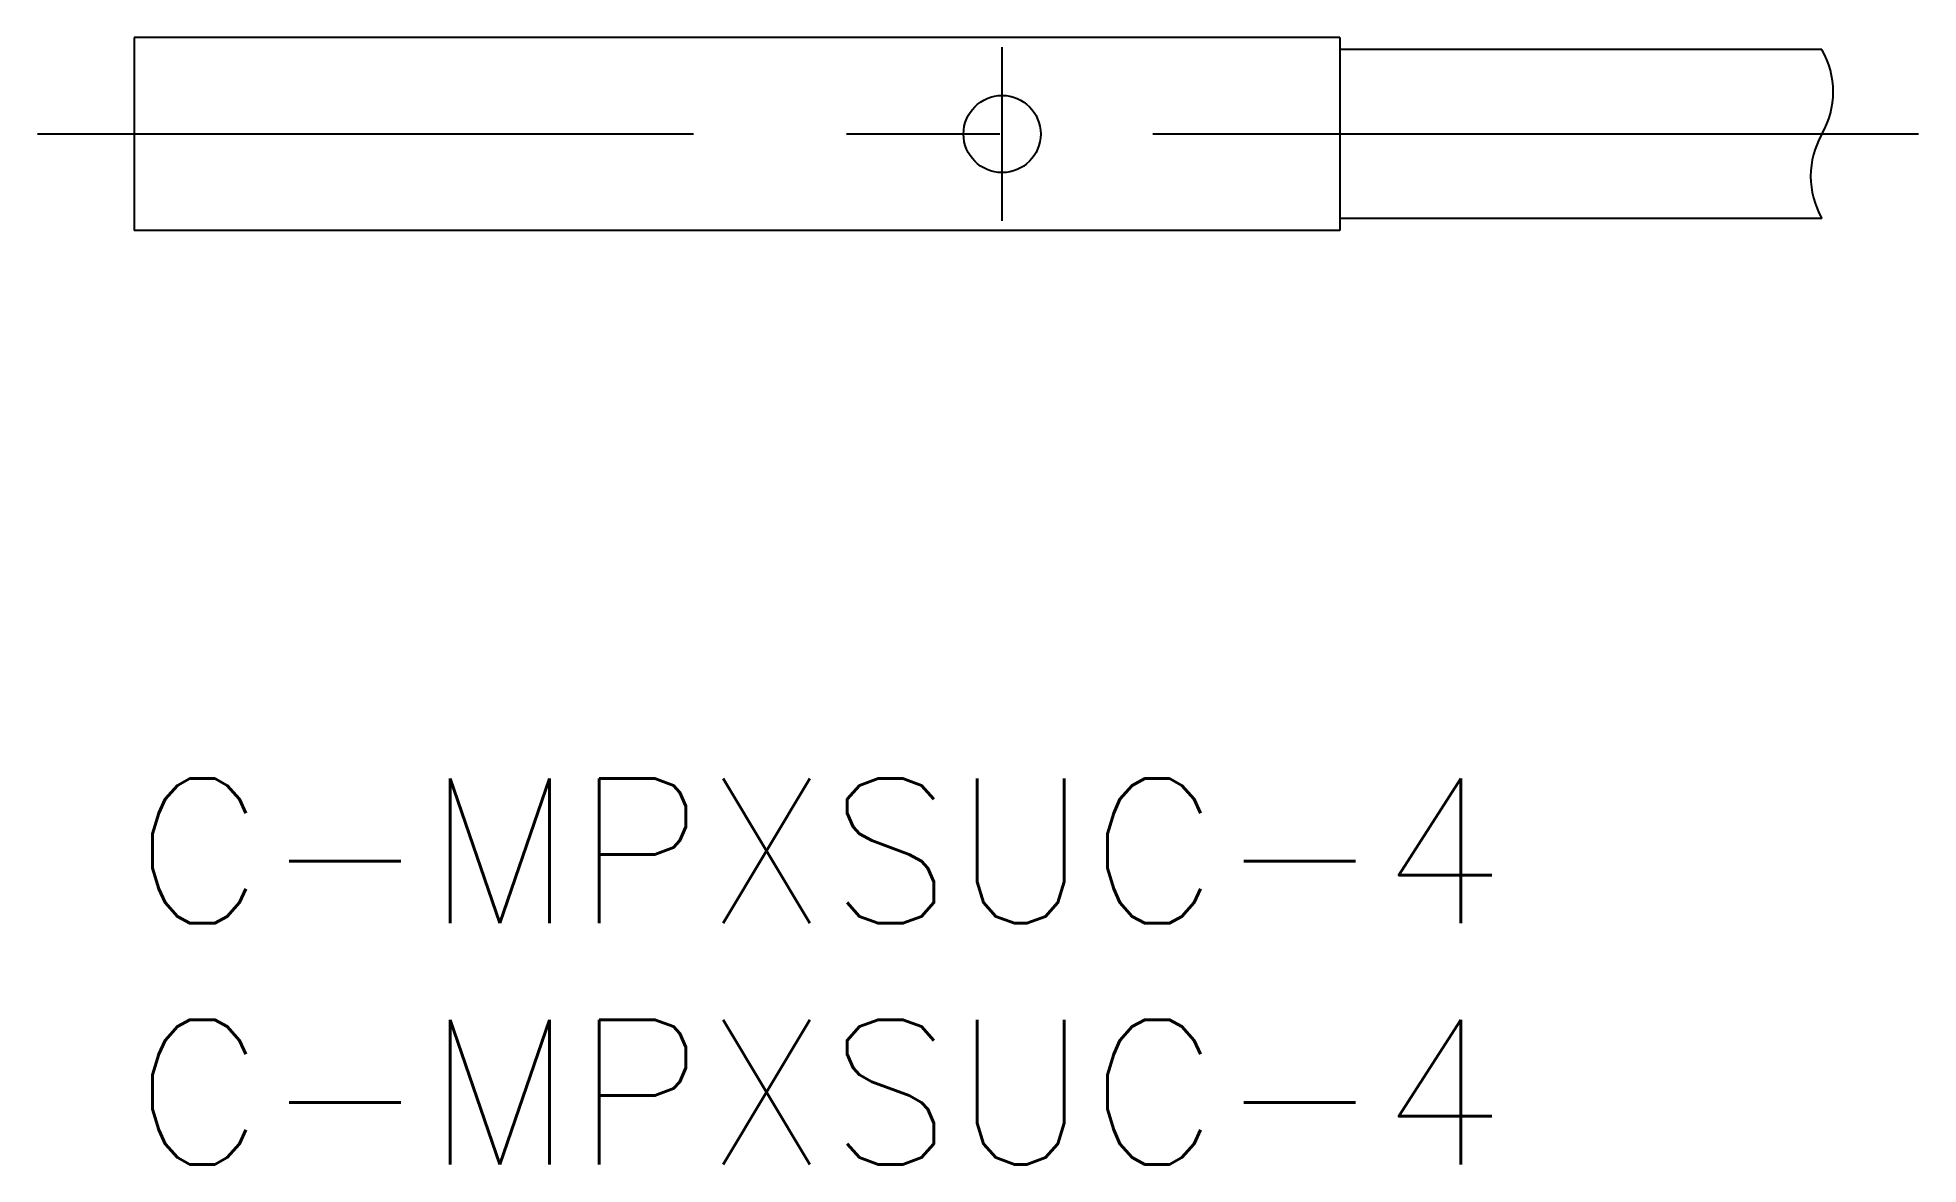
# Model space of a CAD drawing. Extents: x -2 to 37, y -8 to 15.4.
import ezdxf
from ezdxf.enums import TextEntityAlignment as Align

# ---------------------------------------------------------------- set-up
doc = ezdxf.new("R2010")
doc.units = 0
doc.header["$LTSCALE"] = 0.5
doc.linetypes.add('CENTER', pattern=[50.8, 31.75, -6.35, 6.35, -6.35])
doc.layers.get('0').update_dxf_attribs({"linetype": 'CONTINUOUS'})
doc.layers.add('CENTER', color=1, linetype='CENTER')
doc.styles.get("Standard").update_dxf_attribs({"font": 'txt.shx', "height": 3, "bigfont": 'bigfont.shx'})

msp = doc.modelspace()

# ---------------------------------------------------------------- linework, layer by layer
at = {"color": 7, "linetype": 'CONTINUOUS'}
for p, q in [((25, 15.369), (0, 15.369)), ((0, 15.369), (0, 11.369)), ((25, 15.369), (25, 11.369)), ((35, 15.119), (25, 15.119)), ((25, 11.369), (0, 11.369)), ((35, 11.619), (25, 11.619))]:
    msp.add_line(p, q, dxfattribs=at)
msp.add_circle((18, 13.369), 0.8, dxfattribs=at)
at = {"color": 3, "linetype": 'CONTINUOUS'}
for centre, start, end in [((33.484, 14.244), 330, 30), ((36.516, 12.494), 150, 210)]:
    msp.add_arc(centre, 1.75, start, end, dxfattribs=at)
at = {"layer": 'CENTER', "color": 1, "linetype": 'CENTER'}
for p, q in [((18, 11.569), (18, 15.169)), ((37, 13.369), (-2, 13.369))]:
    msp.add_line(p, q, dxfattribs=at)

# ---------------------------------------------------------------- texts
at = {"color": 7, "linetype": 'CONTINUOUS'}
for p in [(0, 0), (0, -5)]:
    msp.add_text('C-MPXSUC-4', height=3, dxfattribs=at).set_placement(p, align=Align.TOP_LEFT)

doc.saveas('drawing.dxf')
